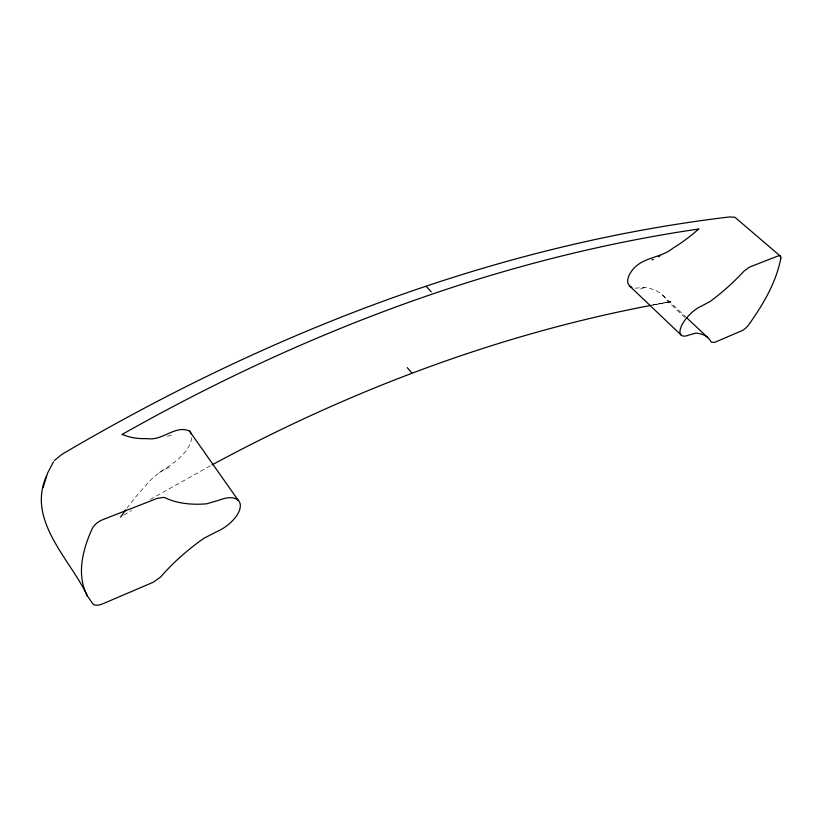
<?xml version="1.0" encoding="UTF-8"?>
<svg xmlns="http://www.w3.org/2000/svg" width="822" height="822" viewBox="0 0 822 822"><rect width="100%" height="100%" fill="white"/><g stroke="black" fill="none" stroke-linecap="round" stroke-linejoin="round"><path stroke-width="0.62" stroke-dasharray="4.11 3.08" d="M123.834 515.117L131.53 510.534M150.2 499.447L210.864 465.519M685.045 317.59L668.502 302.044L652.452 305.085L671.029 301.633L652.534 305.003M635.262 288.152L647.263 287.34L655.761 290.485A93.225 51.19 -34.1 0 1 667.824 301.366L668.502 302.044M662.707 295.262L685.692 316.84M191.608 437.746A24.999 12.453 -43.6 0 1 188.33 447.271C178.302 464.502 157.228 470.03 145.494 485.853A116.405 51.57 -45 0 0 127.215 507.821M171.346 435.043A26.766 15.392 -33.5 0 1 165.15 436.78M640.533 289.056A19.79 8.693 -45.5 0 1 647.407 287.484M159.519 472.558A25.523 13.717 -33.1 0 1 171.531 466.68"/><path stroke-width="1.23" d="M43.073 487.58L47.563 473.123L53.512 461.738M46.628 475.794C26.181 520.49 70.302 559.166 87.481 596.114L92.886 603.893A12.001 5.846 -31.2 0 0 103.202 603.625L153.241 582.243L160.865 576.777A119.509 54.951 -34.8 0 1 203.671 538.441L215.939 532.06A26.386 13.316 -34.4 0 0 240.281 506.804A26.386 13.316 -34.4 0 0 219.166 500.166L206.815 503.773A137.017 76.025 -36.4 0 1 165.171 497.834L163.568 497.402L157.238 498.379L103.325 519.432A12.69 6.699 -31 0 0 92.249 528.546C82.817 549.373 75.984 574.691 87.481 596.114M120.536 517.079L121.933 515.291A116.405 51.57 -45 0 1 125.858 509.681M54.458 460.474L62.061 454.268C266.575 333.794 492.789 245.192 729.494 216.946L734.889 217.244L780.181 255.991M697.446 230.098L698.936 228.968C495.471 258.766 300.379 333.629 121.892 434.55L123.351 434.828A132.671 70.949 -47.5 0 0 147.251 438.578M211.984 464.913C349.494 390.625 497.464 334.544 651.219 305.322M147.251 438.578C162.283 441.373 175.333 424.522 189.492 431.057L238.185 500.249M697.457 230.098A107.014 64.024 -39.6 0 1 672.797 248.285C661.104 258.016 643.842 256.906 633.618 268.671A19.543 10.768 -38.3 0 0 628.018 283.364L629.457 285.851L631.923 287.484M686.606 317.703L707.742 337.544M629.457 285.851L680.986 334.914M426.371 286.549L431.262 291.861M407.25 367.629L411.781 372.89M189.492 431.057A24.999 12.453 -43.6 0 1 191.228 433.913M659.984 255.796A20.797 9.402 -46.9 0 1 658.597 256.731M653.254 259.413A20.797 9.402 -46.9 0 1 652.01 259.793M780.859 258.211C776.081 282.789 763.001 304.726 748.637 324.865A8.343 3.134 -45.9 0 1 741.526 330.876L714.503 342.414L711.225 342.158A94.962 37.134 -43.8 0 0 695.844 333.146L689.021 335.006A20.365 8.189 -45.7 0 1 681.366 326.211A20.365 8.189 -45.7 0 1 701.906 305.876L709.931 301.602A109.316 46.649 -47.3 0 0 743.992 271.137L749.448 267.119L777.376 256.207A8.816 3.401 -47.2 0 1 780.859 258.211"/></g></svg>
